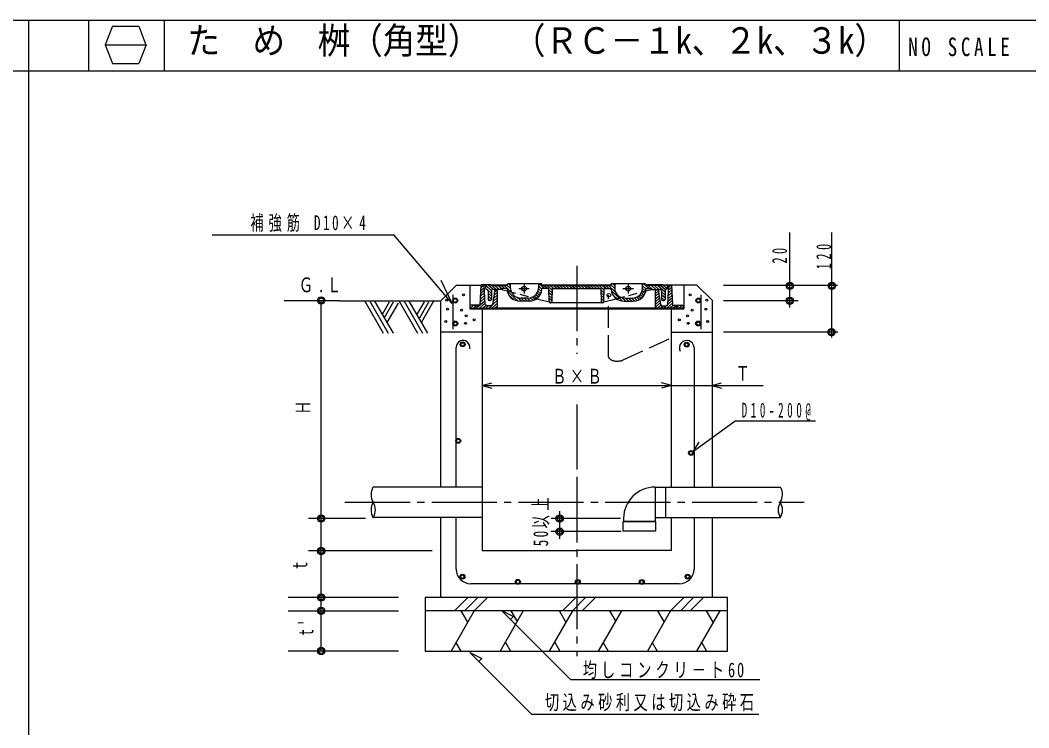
# Model space of a CAD drawing. Units: millimetres on the paper. Extents: x -287 to 287, y -191 to 191.
# Drawn here: x 4.4 to 143.9, y 86.9 to 184.8 of the extents above; entities that cross this region are included whole.
import ezdxf
from ezdxf.enums import TextEntityAlignment as Align

# ---------------------------------------------------------------- set-up
doc = ezdxf.new("R2010")
doc.units = ezdxf.units.MM
for name, pattern in [('CHAIN2', [12, 9, -1, 1, -1]), ('DASHED1', [1.8, 1.2, -0.6]), ('DASHED3', [4, 3, -1])]:
    doc.linetypes.add(name, pattern=pattern)
for name, color, linetype in [('0-0_線', 7, 'Continuous'), ('0-1_文字', 7, 'Continuous'), ('0-2_図', 7, 'Continuous'), ('0-3_図面枠', 7, 'Continuous')]:
    doc.layers.add(name, color=color, linetype=linetype)
doc.styles.add('ＭＳ ゴシック', font='')
doc.styles.get('ＭＳ ゴシック').set_extended_font_data('MS Gothic')

msp = doc.modelspace()

# ---------------------------------------------------------------- linework, layer by layer
at = {"layer": '0-0_線'}
for p, q in [((5.547, 184.771), (5.547, -187.95)), ((13.83, 184.771), (13.83, 177.771)), ((24.299, 184.771), (24.299, 177.771)), ((125.949, 184.771), (125.949, 177.771)), ((17.187, 183.932), (16.163, 181.351)), ((17.187, 183.932), (20.831, 183.932)), ((20.831, 183.932), (21.787, 181.356)), ((16.161, 181.356), (21.816, 181.356)), ((21.816, 181.356), (20.823, 178.78)), ((-286.857, 177.771), (281.328, 177.771))]:
    msp.add_line(p, q, dxfattribs=at)
msp.add_lwpolyline([(16.161, 181.356), (17.17, 178.78), (20.823, 178.78)], dxfattribs=at)
at = {"layer": '0-2_図'}
for p, q in [((64.144, 145.59), (56.088, 155.09)), ((110.844, 145.018), (110.844, 155.396)), ((116.653, 140.871), (116.653, 155.396)), ((62.576, 145.965), (64.747, 148.136)), ((64.144, 145.59), (62.637, 148.777)), ((64.747, 148.136), (68.137, 148.136)), ((66.594, 148.136), (66.594, 144.858)), ((68.023, 145.37), (68.139, 148.179)), ((68.122, 147.781), (68.564, 148.179)), ((68.739, 148.179), (68.139, 148.179)), ((68.139, 148.178), (68.14, 148.179)), ((68.727, 145.467), (68.571, 148.179)), ((69.459, 148.179), (68.739, 148.179)), ((68.739, 148.179), (68.739, 147.836)), ((69.582, 147.348), (68.739, 148.107)), ((69.804, 147.53), (69.083, 148.179)), ((69.544, 148.102), (69.459, 148.179)), ((69.459, 148.179), (71.739, 148.179)), ((70.228, 147.531), (69.628, 148.071)), ((69.629, 148.071), (71.569, 148.071)), ((70.652, 147.531), (70.052, 148.071)), ((71.048, 147.556), (70.476, 148.071)), ((71.381, 147.638), (70.901, 148.071)), ((72.311, 147.183), (71.325, 148.071)), ((71.859, 148.287), (71.654, 148.102)), ((72.219, 147.648), (71.684, 148.129)), ((76.54, 148.287), (71.859, 148.287)), ((72.219, 148.03), (71.934, 148.287)), ((72.219, 147.638), (72.219, 148.287)), ((74.079, 148.287), (74.079, 146.991)), ((76.06, 148.287), (76.06, 147.638)), ((76.54, 147.578), (76.06, 148.01)), ((76.897, 147.638), (76.177, 148.287)), ((76.54, 148.179), (76.54, 148.287)), ((76.54, 148.179), (86.141, 148.179)), ((76.66, 148.071), (86.021, 148.071)), ((77.321, 147.638), (76.841, 148.071)), ((77.974, 147.433), (77.265, 148.071)), ((78.17, 147.638), (77.69, 148.071)), ((78.594, 147.638), (78.114, 148.071)), ((79.018, 147.638), (78.538, 148.071)), ((79.443, 147.638), (78.963, 148.071)), ((79.867, 147.638), (79.387, 148.071)), ((80.291, 147.638), (79.811, 148.071)), ((80.716, 147.638), (80.236, 148.071)), ((81.14, 147.638), (80.66, 148.071)), ((81.564, 147.638), (81.084, 148.071)), ((81.989, 147.638), (81.509, 148.071)), ((82.413, 147.638), (81.933, 148.071)), ((82.837, 147.638), (82.357, 148.071)), ((83.262, 147.638), (82.782, 148.071)), ((83.686, 147.638), (83.206, 148.071)), ((84.11, 147.638), (83.63, 148.071)), ((84.535, 147.638), (84.054, 148.071)), ((85.175, 147.444), (84.479, 148.071)), ((85.383, 147.638), (84.903, 148.071)), ((85.807, 147.638), (85.327, 148.071)), ((86.699, 147.218), (85.752, 148.071)), ((86.621, 147.67), (86.121, 148.12)), ((90.821, 148.287), (86.141, 148.287)), ((86.141, 148.179), (86.141, 148.287)), ((86.621, 148.052), (86.36, 148.287)), ((86.621, 148.287), (86.621, 147.638)), ((88.481, 148.287), (88.481, 146.991)), ((90.461, 147.638), (90.461, 148.287)), ((90.941, 147.601), (90.461, 148.033)), ((91.324, 147.638), (90.604, 148.287)), ((90.821, 148.287), (91.026, 148.102)), ((93.222, 148.179), (90.941, 148.179)), ((93.052, 148.071), (91.111, 148.071)), ((91.868, 147.531), (91.268, 148.071)), ((92.292, 147.531), (91.692, 148.071)), ((92.717, 147.531), (92.116, 148.071)), ((93.582, 147.134), (92.541, 148.071)), ((93.635, 147.468), (92.965, 148.071)), ((93.137, 148.102), (93.222, 148.179)), ((93.222, 148.179), (93.942, 148.179)), ((93.846, 147.66), (93.269, 148.179)), ((93.942, 147.955), (93.694, 148.179)), ((93.942, 148.179), (93.942, 147.836)), ((93.942, 148.179), (94.542, 148.179)), ((93.954, 145.467), (94.11, 148.179)), ((94.068, 147.456), (94.554, 147.892)), ((94.091, 147.858), (94.447, 148.179)), ((94.658, 145.37), (94.542, 148.179)), ((97.997, 148.136), (94.544, 148.136)), ((96.179, 148.136), (96.179, 144.858)), ((100.168, 145.965), (97.997, 148.136)), ((101.684, 148.136), (117.451, 148.136)), ((64.227, 146.779), (64.227, 142.02)), ((68.057, 146.195), (68.654, 146.732)), ((68.073, 146.591), (68.633, 147.095)), ((68.09, 146.988), (68.612, 147.458)), ((68.106, 147.385), (68.591, 147.821)), ((68.809, 147.683), (69.028, 147.486)), ((69.579, 146.969), (69.079, 147.419)), ((69.099, 147.333), (69.099, 146.17)), ((69.579, 146.587), (69.099, 147.019)), ((69.579, 146.205), (69.099, 146.637)), ((69.579, 147.314), (69.579, 146.17)), ((70.059, 147.531), (69.728, 145.448)), ((70.989, 147.531), (69.819, 147.531)), ((69.862, 146.292), (70.419, 146.793)), ((69.933, 146.738), (70.419, 147.175)), ((70.004, 147.183), (70.39, 147.531)), ((70.419, 144.938), (70.419, 147.531)), ((70.989, 147.531), (71.753, 147.329)), ((71.118, 147.62), (71.04, 147.549)), ((71.739, 147.638), (71.169, 147.638)), ((71.739, 147.638), (71.739, 147.531)), ((73.283, 145.927), (71.757, 147.299)), ((72.63, 146.132), (71.985, 146.712)), ((73.362, 147.638), (74.797, 147.638)), ((75.618, 146.116), (75.231, 146.465)), ((75.871, 146.27), (75.495, 146.609)), ((76.088, 146.457), (75.713, 146.795)), ((76.269, 146.676), (75.886, 147.021)), ((76.411, 146.93), (76.008, 147.293)), ((76.507, 147.225), (76.06, 147.628)), ((77.5, 147.638), (76.54, 147.638)), ((76.54, 147.531), (76.54, 147.638)), ((77.557, 145.799), (77.5, 147.638)), ((77.962, 147.062), (77.505, 147.473)), ((77.951, 146.69), (77.517, 147.08)), ((77.939, 146.319), (77.529, 146.688)), ((77.98, 147.638), (77.923, 145.799)), ((77.98, 147.638), (84.701, 147.638)), ((84.701, 147.638), (84.757, 145.799)), ((85.163, 147.073), (84.705, 147.485)), ((85.152, 146.701), (84.718, 147.092)), ((85.14, 146.329), (84.73, 146.699)), ((85.124, 145.799), (85.181, 147.638)), ((85.181, 147.638), (86.141, 147.638)), ((86.141, 147.531), (86.141, 147.638)), ((87.713, 145.923), (86.155, 147.325)), ((87.089, 146.103), (86.355, 146.764)), ((87.764, 147.638), (89.199, 147.638)), ((90.036, 146.124), (89.649, 146.472)), ((90.287, 146.281), (89.911, 146.619)), ((90.501, 146.469), (90.126, 146.807)), ((90.68, 146.69), (90.296, 147.036)), ((90.82, 146.946), (90.415, 147.311)), ((90.913, 147.244), (90.461, 147.651)), ((90.928, 147.329), (91.691, 147.531)), ((90.941, 147.638), (90.941, 147.531)), ((90.941, 147.638), (91.512, 147.638)), ((91.563, 147.62), (91.64, 147.549)), ((91.691, 147.531), (92.862, 147.531)), ((92.262, 144.938), (92.262, 147.531)), ((92.262, 147.357), (92.454, 147.531)), ((92.262, 146.975), (92.654, 147.328)), ((92.262, 146.593), (92.707, 146.994)), ((92.262, 146.212), (92.76, 146.66)), ((92.622, 147.531), (92.952, 145.448)), ((93.102, 147.314), (93.102, 146.17)), ((93.582, 146.752), (93.102, 147.184)), ((93.582, 146.37), (93.102, 146.802)), ((93.582, 147.333), (93.582, 146.17)), ((93.872, 147.683), (93.652, 147.486)), ((93.999, 146.247), (94.599, 146.788)), ((94.022, 146.65), (94.584, 147.156)), ((94.045, 147.053), (94.569, 147.524)), ((98.517, 146.779), (98.517, 142.02)), ((40.931, 145.994), (48.553, 145.994)), ((46.02, 112.655), (46.02, 145.96)), ((48.562, 145.971), (62.561, 145.971)), ((52.058, 145.906), (54.604, 141.495)), ((52.737, 145.906), (55.283, 141.495)), ((53.416, 145.906), (55.962, 141.495)), ((55.452, 145.77), (54.473, 144.075)), ((55.995, 145.77), (54.744, 143.604)), ((56.673, 145.634), (55.123, 142.949)), ((56.81, 145.906), (59.356, 141.495)), ((57.489, 145.906), (60.035, 141.495)), ((58.168, 145.906), (60.714, 141.495)), ((60.269, 145.838), (59.209, 144.002)), ((60.88, 145.77), (59.605, 143.561)), ((61.559, 145.906), (59.893, 143.021)), ((62.576, 120.169), (62.576, 145.965)), ((66.583, 145.154), (66.583, 144.938)), ((66.661, 144.938), (67.108, 145.34)), ((68.023, 145.37), (66.823, 145.37)), ((67.085, 144.938), (67.409, 145.23)), ((67.509, 144.938), (67.92, 145.308)), ((67.934, 144.938), (68.717, 145.643)), ((68.024, 145.402), (68.696, 146.006)), ((68.041, 145.798), (68.675, 146.369)), ((68.358, 144.938), (68.793, 145.329)), ((68.782, 144.938), (69.142, 145.262)), ((69.491, 145.262), (68.967, 145.262)), ((69.362, 146.018), (69.099, 146.255)), ((69.207, 144.938), (69.587, 145.28)), ((69.411, 146.018), (69.267, 146.018)), ((69.631, 144.938), (70.419, 145.647)), ((69.711, 145.392), (70.419, 146.029)), ((69.792, 145.847), (70.419, 146.411)), ((70.055, 144.938), (70.419, 145.265)), ((73.725, 145.91), (73.153, 146.425)), ((74.739, 145.91), (73.539, 145.91)), ((74.619, 146.342), (73.659, 146.342)), ((74.15, 145.91), (73.67, 146.342)), ((74.574, 145.91), (74.094, 146.342)), ((74.982, 145.925), (74.518, 146.342)), ((75.325, 145.998), (74.912, 146.369)), ((75.844, 146.251), (77.557, 145.799)), ((77.928, 145.947), (77.541, 146.295)), ((77.784, 145.694), (77.553, 145.902)), ((77.677, 145.694), (77.803, 145.694)), ((84.877, 145.694), (77.803, 145.694)), ((85.129, 145.958), (84.742, 146.306)), ((84.998, 145.694), (84.754, 145.914)), ((85.004, 145.694), (84.877, 145.694)), ((85.124, 145.799), (86.837, 146.251)), ((88.152, 145.91), (87.594, 146.412)), ((87.941, 145.91), (89.141, 145.91)), ((88.061, 146.342), (89.021, 146.342)), ((88.576, 145.91), (88.096, 146.342)), ((89.001, 145.91), (88.521, 146.342)), ((89.405, 145.928), (88.945, 146.342)), ((89.745, 146.004), (89.335, 146.373)), ((92.262, 145.83), (92.813, 146.326)), ((92.262, 145.448), (92.866, 145.992)), ((92.262, 145.066), (92.919, 145.658)), ((92.544, 144.938), (92.999, 145.347)), ((92.968, 144.938), (93.328, 145.262)), ((93.515, 146.049), (93.102, 146.42)), ((93.19, 145.262), (93.714, 145.262)), ((93.27, 146.018), (93.414, 146.018)), ((93.393, 144.938), (93.757, 145.266)), ((93.817, 144.938), (94.645, 145.683)), ((93.95, 145.44), (94.629, 146.051)), ((93.975, 145.844), (94.614, 146.42)), ((94.241, 144.938), (94.694, 145.346)), ((94.658, 145.37), (95.858, 145.37)), ((94.666, 144.938), (94.992, 145.232)), ((95.09, 144.938), (95.485, 145.293)), ((95.514, 144.938), (95.968, 145.346)), ((95.939, 144.938), (96.098, 145.081)), ((96.098, 145.154), (96.098, 144.938)), ((100.1, 145.965), (100.1, 120.169)), ((111.988, 145.965), (101.684, 145.965)), ((66.583, 144.938), (70.419, 144.938)), ((68.291, 144.858), (94.483, 144.858)), ((92.262, 144.938), (70.419, 144.938)), ((96.098, 144.938), (92.262, 144.938)), ((94.468, 120.169), (94.468, 144.88)), ((68.276, 141.624), (62.576, 141.624)), ((94.468, 141.624), (100.168, 141.624)), ((117.491, 141.629), (101.684, 141.629)), ((64.68, 120.169), (64.68, 139.52)), ((97.59, 139.52), (97.59, 120.169)), ((68.276, 134.232), (69.621, 134.593)), ((68.276, 134.229), (107.163, 134.229)), ((68.276, 134.225), (69.621, 133.865)), ((94.468, 134.229), (93.11, 134.593)), ((94.468, 134.229), (93.11, 133.865)), ((100.047, 134.232), (101.392, 134.593)), ((100.047, 134.225), (101.392, 133.865)), ((97.509, 125.149), (103.277, 129.368)), ((103.277, 129.368), (114.381, 129.368)), ((97.509, 125.149), (98.294, 126.396)), ((68.276, 120.169), (53.222, 120.169)), ((92.199, 120.191), (92.199, 115.423)), ((92.199, 120.169), (109.522, 120.169)), ((93.662, 120.169), (93.662, 115.969)), ((52.163, 115.856), (44.272, 115.856)), ((68.276, 115.969), (53.222, 115.969)), ((62.576, 104.922), (62.576, 115.969)), ((64.68, 108.858), (64.68, 115.969)), ((87.43, 115.856), (77.824, 115.856)), ((79.006, 116.846), (79.006, 113.041)), ((87.829, 115.887), (87.829, 115.43)), ((92.439, 115.969), (109.522, 115.969)), ((94.468, 111.428), (94.468, 115.969)), ((97.59, 115.969), (97.59, 108.858)), ((100.1, 115.969), (100.1, 104.922)), ((92.199, 115.43), (87.829, 115.43)), ((87.52, 114.035), (77.787, 114.035)), ((46.02, 103.09), (46.02, 112.935)), ((61.391, 111.364), (44.272, 111.364)), ((94.468, 111.428), (81.28, 111.428)), ((95.553, 106.82), (66.717, 106.82)), ((56.741, 104.922), (41.474, 104.922)), ((102.204, 104.922), (60.405, 104.922)), ((60.405, 104.922), (60.405, 97.526)), ((64.478, 103.09), (66.31, 104.922)), ((67.668, 104.922), (65.836, 103.09)), ((67.194, 103.09), (69.025, 104.922)), ((81.245, 104.922), (79.413, 103.09)), ((80.771, 103.09), (82.603, 104.922)), ((83.961, 104.922), (82.129, 103.09)), ((94.349, 103.09), (96.18, 104.922)), ((97.538, 104.922), (95.706, 103.09)), ((97.064, 103.09), (98.896, 104.922)), ((102.204, 97.526), (102.204, 104.922)), ((41.474, 103.09), (56.741, 103.09)), ((46.02, 97.526), (46.02, 103.09)), ((102.204, 103.09), (60.405, 103.09)), ((67.194, 103.09), (63.982, 97.526)), ((66.308, 101.532), (65.409, 103.09)), ((73.982, 103.09), (70.77, 97.526)), ((73.162, 101.6), (72.301, 103.09)), ((80.771, 103.09), (77.559, 97.526)), ((79.879, 101.532), (78.98, 103.09)), ((87.56, 103.09), (84.348, 97.526)), ((86.801, 101.6), (85.94, 103.09)), ((94.349, 103.09), (91.137, 97.526)), ((93.451, 101.6), (92.59, 103.09)), ((101.137, 103.09), (97.925, 97.526)), ((100.236, 101.532), (99.336, 103.09)), ((64.612, 98.75), (65.318, 97.526)), ((71.533, 98.682), (72.2, 97.526)), ((78.319, 98.75), (79.025, 97.526)), ((85.036, 98.682), (85.704, 97.526)), ((91.822, 98.682), (92.489, 97.526)), ((98.607, 98.75), (99.314, 97.526)), ((56.741, 97.526), (41.474, 97.526)), ((60.405, 97.526), (102.204, 97.526)), ((80.515, 93.579), (106.691, 93.579)), ((75.119, 88.773), (106.53, 88.773))]:
    msp.add_line(p, q, dxfattribs=at)
at = {"layer": '0-2_図', "linetype": 'CHAIN2'}
for p, q in [((81.372, 150.782), (81.372, 138.639)), ((81.372, 131.631), (81.372, 121.543)), ((81.372, 121.543), (81.372, 96.801)), ((49.321, 118.124), (112.83, 118.124))]:
    msp.add_line(p, q, dxfattribs=at)
at = {"layer": '0-2_図', "linetype": 'DASHED1'}
for p, q in [((71.753, 147.329), (75.844, 146.251)), ((86.837, 146.251), (90.928, 147.329))]:
    msp.add_line(p, q, dxfattribs=at)
at = {"layer": '0-2_図', "linetype": 'DASHED3'}
for p, q in [((85.774, 138.218), (85.774, 146.761)), ((87.784, 137.775), (94.484, 140.838))]:
    msp.add_line(p, q, dxfattribs=at)
at = {"layer": '0-2_図'}
for points in [[(30.948, 155.09), (55.801, 155.09), (56.088, 155.09)], [(66.594, 144.858), (68.291, 144.858), (66.594, 144.858)], [(68.276, 144.88), (68.276, 111.428), (81.28, 111.428)], [(96.179, 144.858), (94.483, 144.858), (96.179, 144.858)], [(80.515, 93.579), (70.947, 103.147), (72.627, 102.318), (72.147, 101.838)], [(75.119, 88.773), (66.575, 97.317), (68.255, 96.488), (67.775, 96.008)]]:
    msp.add_lwpolyline(points, dxfattribs=at)
msp.add_lwpolyline([(87.769, 115.423), (92.266, 115.423), (92.266, 114.082), (87.769, 114.082)], close=True, dxfattribs=at)
for centre, radius in [((110.844, 148.037), 0.509), ((110.844, 148.037), 0.339), ((116.653, 148.037), 0.509), ((116.653, 148.037), 0.339), ((46.02, 145.994), 0.509), ((65.698, 146.78), 0.136), ((85.82, 146.741), 0.249), ((97.047, 146.78), 0.136), ((110.844, 145.965), 0.509), ((46.02, 145.994), 0.339), ((63.381, 146.065), 0.136), ((64.557, 146.004), 0.339), ((64.557, 146.004), 0.238), ((98.188, 146.004), 0.339), ((98.188, 146.004), 0.238), ((99.363, 146.065), 0.136), ((110.844, 145.965), 0.339), ((63.513, 144.808), 0.136), ((65.428, 144.646), 0.136), ((66.077, 143.886), 0.136), ((96.668, 143.886), 0.136), ((97.316, 144.646), 0.136), ((99.231, 144.808), 0.136), ((63.27, 143.096), 0.136), ((64.574, 142.808), 0.339), ((64.574, 142.808), 0.238), ((65.969, 142.845), 0.136), ((67.191, 143.32), 0.136), ((95.554, 143.32), 0.136), ((96.775, 142.845), 0.136), ((98.171, 142.808), 0.339), ((98.171, 142.808), 0.238), ((99.474, 143.096), 0.136), ((116.613, 141.629), 0.509), ((116.613, 141.629), 0.339), ((65.596, 139.93), 0.339), ((65.596, 139.93), 0.238), ((96.572, 139.896), 0.339), ((96.572, 139.896), 0.238), ((64.985, 126.599), 0.339), ((64.985, 126.599), 0.238), ((97.182, 124.903), 0.339), ((97.182, 124.903), 0.238), ((46.02, 115.849), 0.509), ((46.02, 115.849), 0.339), ((79.003, 115.849), 0.509), ((79.003, 115.849), 0.339), ((79.003, 114.027), 0.509), ((79.003, 114.027), 0.339), ((46.02, 111.356), 0.509), ((46.02, 111.356), 0.339), ((65.562, 107.807), 0.339), ((65.562, 107.807), 0.238), ((73.23, 107.094), 0.339), ((96.708, 107.807), 0.339), ((96.708, 107.807), 0.238), ((73.23, 107.094), 0.238), ((81.508, 107.06), 0.339), ((81.508, 107.06), 0.238), ((90.363, 107.06), 0.339), ((90.363, 107.06), 0.238), ((46.02, 104.922), 0.509), ((46.02, 104.922), 0.339), ((46.02, 103.09), 0.509), ((46.02, 103.09), 0.339), ((46.02, 97.526), 0.509), ((46.02, 97.526), 0.339)]:
    msp.add_circle(centre, radius, dxfattribs=at)
for centre, radius, start, end in [((65.64, 139.513), 0.96, 348.27896, 179.49297), ((96.579, 139.46), 1.012, 3.42509, 208.45895), ((54.991, 119.173), 2.065, 151.18213, 211.21626), ((92.24, 115.775), 4.415, 90.52435, 178.48268), ((107.754, 119.173), 2.065, 328.78374, 28.81786), ((54.991, 117.032), 2.065, 148.78372, 211.21626), ((51.457, 117.032), 2.065, 328.78372, 31.21626), ((111.287, 117.032), 2.065, 148.78372, 211.21626), ((107.754, 117.032), 2.065, 328.78374, 31.21628), ((92.439, 115.729), 0.24, 90, 180), ((66.717, 108.858), 2.037, 180, 270), ((95.553, 108.858), 2.037, 270, 0)]:
    msp.add_arc(centre, radius, start, end, dxfattribs=at)
for centre, major_axis, ratio, start_param, end_param in [((69.629, 148.179), (0.12, 0), 0.9, 3.9269908, 4.712389), ((71.569, 148.179), (0.12, 0), 0.9, 4.712389, 5.4977871), ((76.66, 148.179), (0.12, 0), 0.9, 3.1415927, 4.712389), ((86.021, 148.179), (0.12, 0), 0.9, 4.712389, 6.2831853), ((91.111, 148.179), (0.12, 0), 0.9, 3.9269908, 4.712389), ((93.052, 148.179), (0.12, 0), 0.9, 4.712389, 5.4977871), ((68.979, 147.836), (0.24, 0), 0.9, 3.1415927, 3.9269908), ((68.859, 147.333), (0.24, 0), 0.9, 6.2831853, 7.0685835), ((69.819, 147.314), (0.24, 0), 0.9, 1.5707963, 3.1415927), ((70.989, 147.595), (0.072, 0), 0.9, 4.712389, 5.4977871), ((71.169, 147.574), (0.072, 0), 0.9, 1.5707963, 2.3561945), ((73.539, 147.531), (1.8, 0), 0.8999, 3.1415927, 4.712389), ((73.659, 147.638), (1.44, 0), 0.9, 3.1415927, 4.712389), ((74.619, 147.638), (1.44, 0), 0.9, 4.712389, 6.2831853), ((74.739, 147.531), (1.8, 0), 0.8999, 4.712389, 6.2831853), ((87.941, 147.531), (1.8, 0), 0.8999, 3.1415927, 4.712389), ((88.061, 147.638), (1.44, 0), 0.9, 3.1415927, 4.712389), ((89.021, 147.638), (1.44, 0), 0.9, 4.712389, 6.2831853), ((89.141, 147.531), (1.8, 0), 0.8999, 4.712389, 6.2831853), ((91.512, 147.574), (0.072, 0), 0.9, 0.7853982, 1.5707963), ((91.691, 147.595), (0.072, 0), 0.9, 3.9269908, 4.712389), ((92.862, 147.314), (0.24, 0), 0.9, 6.2831853, 7.8539816), ((93.822, 147.333), (0.24, 0), 0.9, 2.3561945, 3.1415927), ((93.702, 147.836), (0.24, 0), 0.9, 5.4977871, 6.2831853), ((66.823, 145.154), (0.24, 0), 0.9, 1.5707963, 3.1415927), ((67.543, 145.912), (0.77, 0), 0.9, 4.0390388, 5.3857378), ((68.967, 145.478), (0.24, 0), 0.9, 3.1933973, 4.712389), ((69.267, 146.17), (0.168, 0), 0.8999, 3.1415927, 4.712389), ((69.411, 146.17), (0.168, 0), 0.8999, 4.712389, 6.2831853), ((69.491, 145.478), (0.24, 0), 0.9, 4.712389, 6.1412876), ((77.677, 145.802), (0.12, 0), 0.9, 3.1693625, 4.712389), ((77.803, 145.802), (0.12, 0), 0.9, 4.712389, 6.2554141), ((84.877, 145.802), (0.12, 0), 0.9, 3.1693625, 4.712389), ((85.004, 145.802), (0.12, 0), 0.9, 4.712389, 6.2554141), ((93.19, 145.478), (0.24, 0), 0.9, 3.2834891, 4.712389), ((93.27, 146.17), (0.168, 0), 0.8999, 3.1415927, 4.712389), ((93.414, 146.17), (0.168, 0), 0.8999, 4.712389, 6.2831853), ((93.714, 145.478), (0.24, 0), 0.9, 4.712389, 6.2313791), ((95.138, 145.912), (0.77, 0), 0.9, 4.0390388, 5.3857378), ((95.858, 145.154), (0.24, 0), 0.9, 6.2831853, 7.8539816)]:
    msp.add_ellipse(centre, major_axis=major_axis, ratio=ratio, start_param=start_param, end_param=end_param, dxfattribs=at)
for centre in [(74.079, 147.638), (88.481, 147.638)]:
    msp.add_ellipse(centre, major_axis=(0.36, 0), ratio=0.9, dxfattribs=at)
at = {"layer": '0-2_図', "linetype": 'DASHED3'}
msp.add_ellipse((86.974, 138.218), major_axis=(1.2, 0), ratio=0.5, start_param=3.1415927, end_param=5.4530407, dxfattribs=at)
at = {"layer": '0-3_図面枠'}
msp.add_line((-286.867, 184.771), (281.328, 184.771), dxfattribs=at)

# ---------------------------------------------------------------- texts
at = {"layer": '0-1_文字', "style": 'ＭＳ ゴシック'}
for s, height, width, p in [('た\u3000め\u3000桝（角型）\u3000（ＲＣ－１k、２k、３k）', 3.666, 0.9, (27.535, 179.025)), ('Ｔ', 2.053, 0.7, (103.333, 134.278))]:
    msp.add_text(s, height=height, dxfattribs=dict(at, width=width)).set_placement(p, align=Align.BOTTOM_LEFT)
at = {"layer": '0-1_文字', "style": 'ＭＳ ゴシック', "width": 0.7}
for s, p in [('Ｈ', (45.165, 130.208)), ('t', (44.715, 108.868))]:
    msp.add_text(s, height=2.053, rotation=90, dxfattribs=at).set_placement(p, align=Align.BOTTOM_LEFT)
at = {"layer": '0-1_文字', "attachment_point": 7, "style": 'ＭＳ ゴシック'}
for s, insert, char_height in [('\\T1.39;\\W0.75;NO\\~SCALE', (127.212, 179.76), 2.566), ('\\T1.38;\\W0.65;補強筋\\~D10×4', (36.239, 155.481), 2.053), ('\\T1.32;\\W0.7;Ｇ.Ｌ', (42.944, 147.105), 2.053), ('\\T1.25;\\W0.7;Ｂ×Ｂ', (77.972, 134.501), 2.053), ('\\T1.64;\\W0.55;D10-200@', (104.173, 129.368), 2.053), ('\\T1.28;\\W0.7;均しコンクリ－ト60', (82.215, 93.657), 2.053), ('\\T1.25;\\W0.7;切込み砂利又は切込み砕石', (76.978, 89.19), 2.053)]:
    msp.add_mtext(s, dxfattribs=dict(at, insert=insert, char_height=char_height))
at = {"layer": '0-1_文字', "char_height": 2.053, "attachment_point": 7, "rotation": 90, "style": 'ＭＳ ゴシック'}
for s, insert in [('\\T1.6;\\W0.6;120', (116.577, 150.32)), ('\\T1.57;\\W0.6;20', (110.467, 151.124)), ('\\T1.36;\\W0.65;50以上', (77.639, 112.007)), ("\\T1.57;\\W0.6;t'", (44.983, 99.69))]:
    msp.add_mtext(s, dxfattribs=dict(at, insert=insert))

doc.saveas('drawing.dxf')
